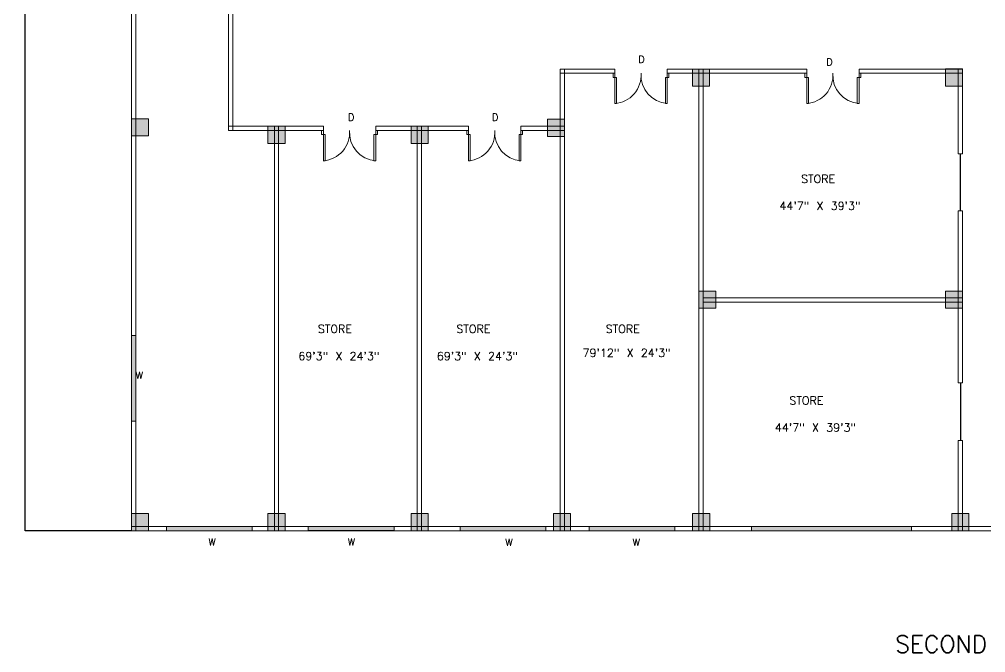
# Model space of a CAD drawing. Header units: inches. Extents: x 2447 to 25919, y 392 to 5548495.
# Drawn here: x 9063 to 11091, y 397 to 1726 of the extents above; entities that cross this region are included whole.
import ezdxf

# ---------------------------------------------------------------- set-up
doc = ezdxf.new("R2010")
doc.units = ezdxf.units.IN
doc.header["$LTSCALE"] = 0.019685
doc.header["$MEASUREMENT"] = 0
doc.layers.get('0').update_dxf_attribs({"lineweight": 18})
doc.layers.get('Defpoints').update_dxf_attribs({"color": 140, "lineweight": 18})
for name, color, linetype, lineweight in [('DOOR', 3, 'Continuous', 18), ('FIRE ESCAPE DOORS', 7, 'Continuous', 18), ('WALLS', 7, 'Continuous', 18), ('WINDOWS', 7, 'Continuous', 18)]:
    doc.layers.add(name, color=color, linetype=linetype, lineweight=lineweight)
doc.styles.get("Standard").update_dxf_attribs({"font": 'txt.shx', "height": 15})
doc.dimstyles.get("Standard").update_dxf_attribs({"dimtxt": 16.8, "dimasz": 0.007087, "dimexe": 0.007087, "dimexo": 0.002461, "dimgap": 0.003543, "dimtad": 0, "dimtih": 1, "dimtoh": 1, "dimzin": 0, "dimdsep": 46, "dimlunit": 3, "dimtxsty": 'Standard', "dimcen": 0.003543, "dimadec": 0, "dimazin": 0, "dimtfac": 1, "dimtofl": 0, "dimtmove": 0, "dimatfit": 3, "dimfxl": 0.03937, "dimtolj": 1, "dimtzin": 0, "dimarcsym": 0})

# ---------------------------------------------------------------- blocks, each defined once
blk = doc.blocks.new('WINDOWS')
at = {"layer": 'WINDOWS'}
h = blk.add_hatch(color=4, dxfattribs=at)
h.dxf.hatch_style = 1
h.paths.add_polyline_path([(9, 90), (0, 90), (0, -90), (9, -90)])
blk.add_lwpolyline([(0, -90), (9, -90), (9, 90), (0, 90)], close=True, dxfattribs=at)
blk = doc.blocks.new('double doors')
at = {"layer": 'DOOR'}
for points in [[(-54.9, 8.6), (-51.3, 8.6), (-51.3, 63.6), (-54.9, 63.6)], [(54.9, 8.6), (51.3, 8.6), (51.3, 63.6), (54.9, 63.6)], [(-54.9, 8.6), (-58.6, 8.6), (-58.6, 0), (-54.9, 0)], [(54.9, 8.6), (58.6, 8.6), (58.6, 0), (54.9, 0)]]:
    blk.add_lwpolyline(points, close=True, dxfattribs=at)
for centre, start, end in [((-59.3, 4.3), 355.8288, 85.8288), ((59.3, 4.3), 94.1712, 184.1712)]:
    blk.add_arc(centre, 59.4, start, end, dxfattribs=at)
blk = doc.blocks.new('column')
at = {"layer": 'FIRE ESCAPE DOORS'}
h = blk.add_hatch(color=2, dxfattribs=at)
h.dxf.hatch_style = 1
h.paths.add_polyline_path([(3085.8, 2952.4), (3049.8, 2952.4), (3049.8, 2916.4), (3085.8, 2916.4)])
blk.add_lwpolyline([(3049.8, 2916.4), (3085.8, 2916.4), (3085.8, 2952.4), (3049.8, 2952.4)], close=True, dxfattribs=at)
blk = doc.blocks.new('COLUMNS')
at = {"layer": 'FIRE ESCAPE DOORS'}
blk.add_blockref('column', (-3067.8, -2934.4), dxfattribs=at)
blk = doc.blocks.new('*D197')
at = {"layer": 'Defpoints', "color": 0, "transparency": 16777216}
for p in [(9298.4, 3053.1), (9075.6, 653.1), (9298.4, 653.1)]:
    blk.add_point(p, dxfattribs=at)
at = {"layer": 'WALLS', "color": 0, "lineweight": -2, "transparency": 16777216}
for p, q in [((9298.4, 3053.1), (9075.6, 3053.1)), ((9075.6, 3053.1), (9075.6, 1857.6)), ((9075.6, 653.1), (9075.6, 1848.6)), ((9298.4, 653.1), (9075.6, 653.1))]:
    blk.add_line(p, q, dxfattribs=at)
at = {"layer": 'WALLS', "color": 0, "transparency": 16777216}
for points in [[(9075.6, 3053.1), (9075.6, 3053.1), (9075.6, 3053.1)], [(9075.6, 653.1), (9075.6, 653.1), (9075.6, 653.1)]]:
    blk.add_solid(points, dxfattribs=at)
at = {"layer": 'WALLS', "color": 0, "transparency": 16777216, "insert": (9075.6, 1853.1), "char_height": 9, "attachment_point": 5}
blk.add_mtext("\\A1;200'", dxfattribs=at)
blk = doc.blocks.new('WINDOWS W1')
h = blk.add_hatch(color=4)
h.dxf.hatch_style = 1
h.paths.add_polyline_path([(336, 9), (0, 9), (0, 0), (336, 0)])
blk.add_lwpolyline([(0, 0), (336, 0), (336, 9), (0, 9)], close=True)

msp = doc.modelspace()

# ---------------------------------------------------------------- linework, layer by layer
at = {"layer": 'WALLS'}
for p, q in [((9298.419, 3053.139), (9298.419, 653.139)), ((9307.419, 3053.139), (9307.419, 653.139)), ((9502.324, 1821.721), (9502.324, 1493.139)), ((9511.324, 1821.721), (9511.324, 1493.139)), ((10198.419, 1622.139), (10207.419, 1622.139)), ((10198.419, 1622.139), (10198.419, 653.139)), ((10198.419, 1613.139), (10207.419, 1613.139)), ((10207.419, 1622.139), (10312.987, 1622.139)), ((10207.419, 1622.139), (10207.419, 653.139)), ((10207.419, 1613.139), (10312.987, 1613.139)), ((10312.987, 1613.139), (10312.987, 1622.139)), ((10422.886, 1622.139), (10498.419, 1622.139)), ((10422.886, 1613.138), (10422.886, 1622.139)), ((10422.886, 1613.139), (10498.419, 1613.139)), ((10489.419, 653.139), (10489.419, 1622.139)), ((10498.419, 653.139), (10498.419, 1622.139)), ((10715.57, 1622.139), (10498.419, 1622.139)), ((10715.57, 1613.139), (10498.419, 1613.139)), ((10715.57, 1613.139), (10715.57, 1622.139)), ((11042.619, 1622.139), (10825.469, 1622.139)), ((10825.469, 1613.138), (10825.469, 1622.139)), ((11042.619, 1613.139), (10825.469, 1613.139)), ((11033.619, 1444.359), (11033.619, 1622.139)), ((11042.619, 1444.359), (11042.619, 1622.139)), ((9502.324, 1502.139), (9598.419, 1502.139)), ((9598.419, 1502.139), (9701.238, 1502.139)), ((9598.419, 1502.139), (9598.419, 653.139)), ((9607.419, 1502.139), (9607.419, 653.139)), ((9701.238, 1493.139), (9701.238, 1502.139)), ((9811.137, 1502.138), (9907.419, 1502.139)), ((9811.137, 1493.139), (9811.137, 1502.139)), ((9898.419, 1502.139), (9898.419, 653.139)), ((9907.419, 1502.139), (10005.943, 1502.139)), ((9907.419, 1502.139), (9907.419, 653.139)), ((10005.943, 1493.176), (10005.943, 1502.139)), ((10115.842, 1502.139), (10207.419, 1502.139)), ((10115.842, 1493.139), (10115.842, 1502.139)), ((9502.324, 1493.139), (9607.419, 1493.139)), ((9598.419, 1493.139), (9701.238, 1493.139)), ((9811.137, 1493.139), (9907.419, 1493.139)), ((9907.419, 1493.139), (10005.943, 1493.139)), ((10115.842, 1493.139), (10207.419, 1493.139)), ((11042.619, 1444.359), (11033.619, 1444.359)), ((11033.619, 963.446), (11033.619, 1324.256)), ((11042.619, 1324.256), (11033.619, 1324.256)), ((11042.619, 963.446), (11042.619, 1324.256)), ((11042.619, 1142.139), (10498.419, 1142.139)), ((11042.619, 1133.139), (10498.419, 1133.139)), ((11042.619, 963.446), (11033.619, 963.446)), ((11033.619, 653.139), (11033.619, 842.834)), ((11042.619, 842.834), (11033.619, 842.834)), ((11042.619, 653.139), (11042.619, 842.834)), ((9298.419, 662.139), (9471.354, 662.139)), ((9298.419, 653.139), (9471.354, 653.139)), ((9471.354, 662.139), (10498.419, 662.139)), ((9471.354, 653.139), (10498.419, 653.139)), ((11125.978, 662.139), (10498.419, 662.139)), ((11125.978, 653.139), (10498.419, 653.139))]:
    msp.add_line(p, q, dxfattribs=at)
at = {"layer": 'WALLS', "color": 250, "lineweight": 25}
for p, q in [((11037.928, 1444.172), (11037.928, 1324.172)), ((11038.235, 962.841), (11038.235, 842.841))]:
    msp.add_line(p, q, dxfattribs=at)

# ---------------------------------------------------------------- block references
msp.add_blockref('WINDOWS W1', (10599.513, 653.139))
at = {"layer": 'WALLS', "xscale": -1, "rotation": 179.9999643756414}
for p in [(10367.936, 1613.138), (10770.519, 1613.139), (9756.187, 1493.138), (10060.892, 1493.176)]:
    msp.add_blockref('double doors', p, dxfattribs=at)
at = {"layer": 'WALLS'}
for name, p in [('COLUMNS', (10493.579, 1604.139)), ('COLUMNS', (11024.619, 1604.23)), ('COLUMNS', (9316.419, 1499.614)), ('COLUMNS', (9602.813, 1484.05)), ('COLUMNS', (9903.404, 1483.979)), ('COLUMNS', (10189.579, 1498.805)), ('COLUMNS', (10507.19, 1137.994)), ('COLUMNS', (11024.619, 1137.911)), ('WINDOWS', (9298.419, 973.019)), ('COLUMNS', (9316.419, 671.139)), ('COLUMNS', (9602.886, 671.143)), ('COLUMNS', (9903.242, 671.139)), ('COLUMNS', (10202.2, 671.139)), ('COLUMNS', (10494.075, 671.139)), ('COLUMNS', (11038.127, 671.139))]:
    msp.add_blockref(name, p, dxfattribs=at)
for p, rotation in [((9461.819, 653.139), 90), ((9759.52, 653.326), 90), ((10078.41, 662.212), 269.9999999999998), ((10349.184, 653.082), 90)]:
    msp.add_blockref('WINDOWS', p, dxfattribs=dict(at, rotation=rotation))

# ---------------------------------------------------------------- texts
at = {"char_height": 15, "attachment_point": 1}
for s, width, insert in [('D', 66.5046, (10361.895, 1649.82)), ('D', 66.5046, (10756.487, 1644.282)), ('D', 66.5046, (9752.935, 1528.499)), ('D', 66.5046, (10054.991, 1528.499)), ('W', 51.73891, (9307.419, 986.843)), ('W', 51.73891, (9460.104, 637.001)), ('W', 51.73891, (9752.493, 637.001)), ('W', 51.73891, (10083.227, 636.421)), ('W', 51.73891, (10350.306, 636.421))]:
    msp.add_mtext_dynamic_manual_height_columns(s, width=width, gutter_width=75, heights=[0], dxfattribs=dict(at, insert=insert))
at = {"layer": 'WALLS', "attachment_point": 1}
for s, width, gutter_width, heights, insert, char_height in [('      STORE\\P\\P   44\'7" X 39\'3"', 323.9372, 85, [0], (10612.907, 1400.047), 17), ('STORE', 121.86116, 85, [21.909], (9689.742, 1085.161), 17), ('STORE', 121.86116, 85, [21.909], (9980.36, 1085.161), 17), ('STORE', 121.86116, 85, [21.909], (10293.771, 1085.161), 17), ('79\'12" X 24\'3"', 199.07377, 85, [0], (10245.315, 1034.902), 17), ('69\'3" X 24\'3"', 234.16481, 85, [0], (9648.828, 1028.168), 17), ('69\'3" X 24\'3"', 234.16481, 85, [0], (9939.446, 1028.168), 17), ('  STORE\\P\\P44\'7" X 39\'3"', 358.90446, 85, [0], (10648.938, 934.862), 17), ('{\\C1;SECOND FLOOR}', 997.55486, 180, [0], (10901.48, 433.209), 36)]:
    msp.add_mtext_dynamic_manual_height_columns(s, width=width, gutter_width=gutter_width, heights=heights, dxfattribs=dict(at, insert=insert, char_height=char_height))

# ---------------------------------------------------------------- dimensions: what is measured, and where the dimension line sits
at = {"layer": 'WALLS'}
dim = msp.add_linear_dim(base=(9075.598, 653.139), p1=(9298.419, 3053.139), p2=(9298.419, 653.139), angle=90, dimstyle='Standard', dxfattribs=at)
dim.commit()
dim.dimension.update_dxf_attribs({"geometry": '*D197', "text_midpoint": (9075.598, 1853.139), "dimtype": 160})

doc.saveas('drawing.dxf')
